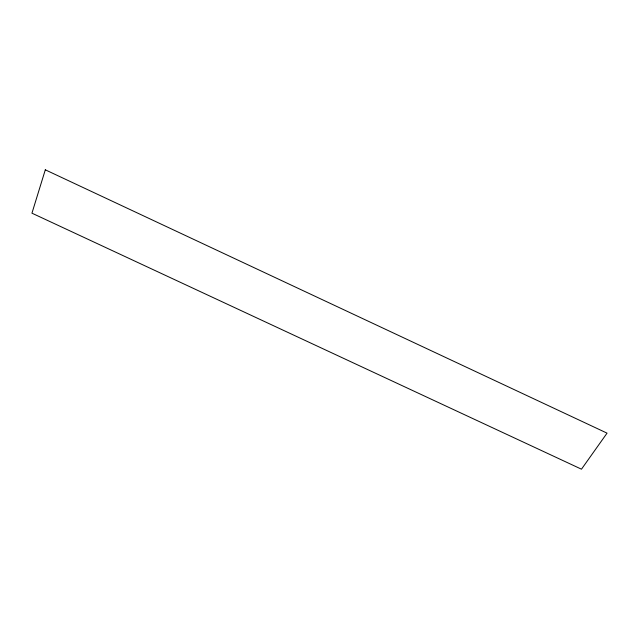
<?xml version="1.0" encoding="UTF-8"?>
<svg xmlns="http://www.w3.org/2000/svg" width="639" height="639" viewBox="0 0 639 639"><rect width="100%" height="100%" fill="white"/><g stroke="black" fill="none" stroke-linecap="round" stroke-linejoin="round"><path stroke-width="0.96" d="M45.305 169.814L31.95 213.178L581.474 469.186L607.05 433.146L45.305 169.814"/></g></svg>
